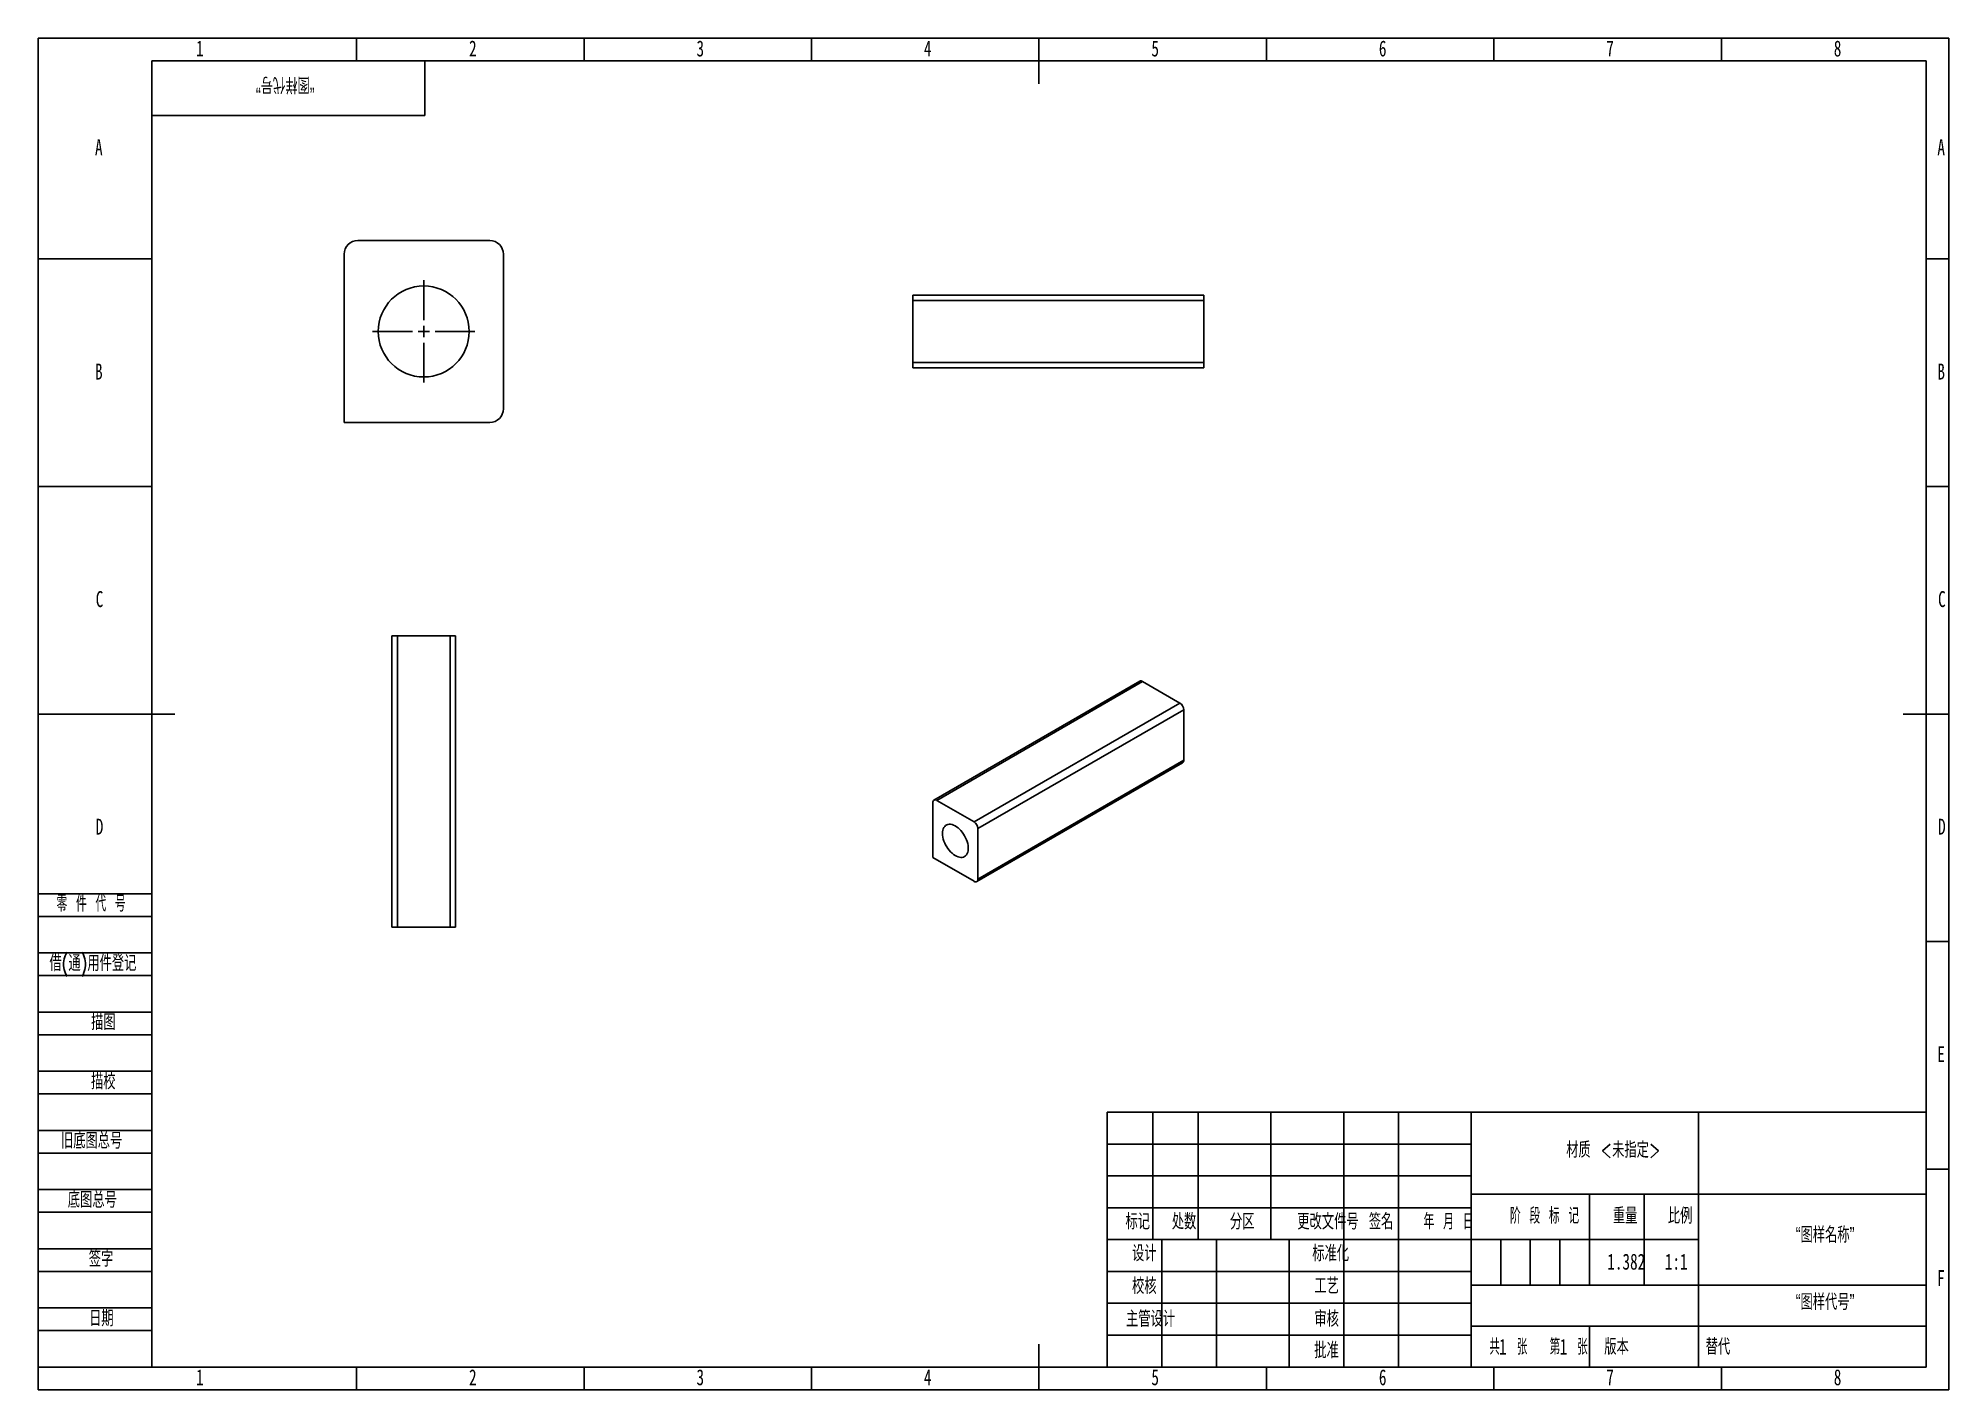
# Model space of a CAD drawing. Header units: millimetres. Extents: x 0 to 420, y 0 to 297.
import ezdxf

# ---------------------------------------------------------------- set-up
doc = ezdxf.new("R2010")
doc.units = ezdxf.units.MM
for name, color, linetype in [('10', 7, 'Continuous'), ('5', 7, 'Continuous'), ('9', 7, 'Continuous'), ('SLD-0', 7, 'Continuous')]:
    doc.layers.add(name, color=color, linetype=linetype)
doc.styles.add('SLDTEXTSTYLE0', font='TXT', dxfattribs={"width": 0.7, "bigfont": 'bigfont'})
doc.styles.add('SLDTEXTSTYLE1', font='TXT', dxfattribs={"width": 0.62, "bigfont": 'bigfont'})
doc.styles.add('SLDTEXTSTYLE2', font='TXT', dxfattribs={"width": 0.614286, "bigfont": 'bigfont'})
doc.styles.add('SLDTEXTSTYLE3', font='TXT', dxfattribs={"width": 0.6, "bigfont": 'bigfont'})
doc.styles.add('SLDTEXTSTYLE4', font='TXT', dxfattribs={"width": 0.7})

# ---------------------------------------------------------------- blocks, each defined once
blk = doc.blocks.new('SW_CENTERMARKSYMBOL_0')
at = {"layer": '10', "color": 0}
for p, q in [((0, 2.5), (0, 11.25)), ((-2.5, 0), (-11.25, 0)), ((0, 0), (-1.25, 0)), ((0, 0), (0, 1.25)), ((0, 0), (0, -1.25)), ((0, 0), (1.25, 0)), ((2.5, 0), (11.25, 0)), ((0, -2.5), (0, -11.25))]:
    blk.add_line(p, q, dxfattribs=at)

msp = doc.modelspace()

# ---------------------------------------------------------------- linework, layer by layer
at = {"color": 7, "linetype": 'Continuous', "lineweight": 25}
for p, q in [((99.25, 252.56), (70.25, 252.56)), ((67.25, 249.56), (67.25, 212.56)), ((102.25, 215.56), (102.25, 249.56)), ((192.25, 240.56), (256.25, 240.56)), ((192.25, 239.36), (192.25, 240.56)), ((256.25, 240.56), (256.25, 239.36)), ((256.25, 239.36), (192.25, 239.36)), ((192.25, 225.76), (192.25, 239.36)), ((256.25, 225.76), (256.25, 239.36)), ((192.25, 225.76), (256.25, 225.76)), ((192.25, 224.56), (192.25, 225.76)), ((256.25, 224.56), (192.25, 224.56)), ((256.25, 225.76), (256.25, 224.56)), ((67.25, 212.56), (99.25, 212.56)), ((77.75, 101.69), (77.75, 165.69)), ((77.75, 165.69), (78.95, 165.69)), ((78.95, 165.69), (78.95, 101.69)), ((90.55, 165.69), (78.95, 165.69)), ((90.55, 101.69), (90.55, 165.69)), ((90.55, 165.69), (91.75, 165.69)), ((91.75, 165.69), (91.75, 101.69)), ((242.18, 155.71), (196.92, 129.58)), ((242.78, 155.65), (197.52, 129.52)), ((250.98, 150.91), (242.78, 155.65)), ((205.72, 124.79), (250.98, 150.91)), ((251.83, 149.45), (206.57, 123.32)), ((251.83, 138.34), (251.83, 149.45)), ((206.32, 111.67), (251.58, 137.79)), ((206.57, 112.22), (251.83, 138.34)), ((196.67, 129.03), (196.67, 116.95)), ((205.72, 124.79), (197.52, 129.52)), ((206.57, 112.22), (206.57, 123.32)), ((196.67, 116.95), (205.72, 111.73)), ((78.95, 101.69), (77.75, 101.69)), ((90.55, 101.69), (78.95, 101.69)), ((91.75, 101.69), (90.55, 101.69))]:
    msp.add_line(p, q, dxfattribs=at)
at = {"color": 7, "linetype": 'Continuous', "lineweight": 25, "flags": 128}
msp.add_lwpolyline([(198.79, 122.26), (198.81, 122.63), (198.87, 122.98), (198.97, 123.29), (199.11, 123.57), (199.28, 123.8), (199.48, 123.99), (199.71, 124.14), (199.97, 124.23), (200.26, 124.27), (200.56, 124.27), (200.88, 124.21), (201.2, 124.1), (201.54, 123.94), (201.87, 123.73), (202.21, 123.48), (202.53, 123.2), (202.84, 122.87), (203.13, 122.52), (203.4, 122.13), (203.65, 121.73), (203.87, 121.31), (204.06, 120.88), (204.21, 120.45), (204.33, 120.02), (204.41, 119.6), (204.45, 119.19), (204.45, 118.8), (204.41, 118.44), (204.33, 118.11), (204.21, 117.81), (204.06, 117.56), (203.87, 117.35), (203.65, 117.18), (203.4, 117.06), (203.13, 116.99), (202.84, 116.97), (202.53, 117.01), (202.21, 117.09), (201.87, 117.23), (201.54, 117.41), (201.2, 117.64), (200.88, 117.9), (200.56, 118.21), (200.26, 118.55), (199.97, 118.92), (199.71, 119.32), (199.48, 119.73), (199.28, 120.15), (199.11, 120.59), (198.97, 121.02), (198.87, 121.44), (198.81, 121.86), (198.79, 122.26)], dxfattribs=at)
at = {"color": 7, "linetype": 'Continuous', "lineweight": 25}
msp.add_circle((84.75, 232.56), 10, dxfattribs=at)
for centre, radius, start, end in [((70.25, 249.56), 3, 90, 180), ((99.25, 249.56), 3, 0, 90), ((99.25, 215.56), 3, 270, 0), ((242.42, 155.16), 0.604, 54.3824, 114.3071), ((249.98, 149.36), 1.84, 2.6055, 57.3945), ((251.26, 138.27), 0.575, 304.0564, 7.2558), ((197.19, 129.12), 0.524, 50.7967, 189.214), ((204.73, 123.24), 1.84, 2.6055, 57.3945), ((206.06, 112.13), 0.524, 230.7967, 9.214)]:
    msp.add_arc(centre, radius, start, end, dxfattribs=at)
at = {"layer": '10', "color": 7}
for p, q in [((0, 109), (25, 109)), ((0, 104), (25, 104)), ((0, 96), (25, 96)), ((0, 91), (25, 91)), ((0, 83), (25, 83)), ((0, 78), (25, 78)), ((0, 70), (25, 70)), ((0, 65), (25, 65)), ((0, 57), (25, 57)), ((0, 52), (25, 52)), ((235, 54), (315, 54)), ((235, 47), (315, 47)), ((0, 44), (25, 44)), ((0, 39), (25, 39)), ((0, 31), (25, 31)), ((0, 26), (25, 26)), ((0, 18), (25, 18)), ((0, 13), (25, 13))]:
    msp.add_line(p, q, dxfattribs=at)
at = {"layer": '10', "color": 7, "lineweight": 25}
for p, q in [((245, 61), (245, 33)), ((255, 61), (255, 33)), ((271, 61), (271, 33)), ((287, 61), (287, 5)), ((299, 61), (299, 5)), ((315, 61), (315, 5)), ((365, 61), (365, 33)), ((315, 43), (415, 43)), ((340.99, 43), (340.99, 23)), ((353, 43), (353, 23)), ((235, 40), (315, 40)), ((235, 33), (365, 33)), ((247, 33), (247, 5)), ((259, 33), (259, 5)), ((275, 33), (275, 5)), ((365, 33), (365, 5)), ((235, 26), (315, 26)), ((315, 23), (415, 23)), ((235, 19), (315, 19)), ((315, 14), (415, 14)), ((235, 12), (315, 12))]:
    msp.add_line(p, q, dxfattribs=at)
at = {"layer": '5'}
for p, q in [((70, 297), (70, 292)), ((120, 297), (120, 292)), ((170, 297), (170, 292)), ((270, 297), (270, 292)), ((320, 297), (320, 292)), ((370, 297), (370, 292)), ((0, 248.5), (25, 248.5)), ((420, 248.5), (415, 248.5)), ((0, 198.5), (25, 198.5)), ((420, 198.5), (415, 198.5)), ((420, 98.5), (415, 98.5)), ((420, 48.5), (415, 48.5)), ((70, 0), (70, 5)), ((120, 0), (120, 5)), ((170, 0), (170, 5)), ((270, 0), (270, 5)), ((320, 0), (320, 5)), ((370, 0), (370, 5))]:
    msp.add_line(p, q, dxfattribs=at)
at = {"layer": '5', "lineweight": 25}
for p, q in [((220, 297), (220, 287)), ((0, 148.5), (30, 148.5)), ((420, 148.5), (410, 148.5)), ((220, 0), (220, 10))]:
    msp.add_line(p, q, dxfattribs=at)
at = {"layer": '5', "color": 7, "lineweight": 25}
for p, q in [((415, 292), (25, 292)), ((25, 292), (25, 5)), ((85, 280), (85, 292)), ((415, 5), (415, 292)), ((25, 280), (85, 280)), ((235, 61), (415, 61)), ((235, 61), (235, 5)), ((0, 5), (415, 5))]:
    msp.add_line(p, q, dxfattribs=at)
at = {"layer": '9', "color": 7}
for p, q in [((420, 297), (0, 297)), ((0, 297), (0, 0)), ((420, 148.5), (420, 297)), ((420, 0), (420, 148.5)), ((0, 0), (420, 0))]:
    msp.add_line(p, q, dxfattribs=at)
at = {"layer": 'SLD-0'}
for p, q in [((321.5, 33), (321.5, 23)), ((328, 33), (328, 23)), ((334.5, 33), (334.5, 23))]:
    msp.add_line(p, q, dxfattribs=at)
at = {"layer": 'SLD-0', "lineweight": 25}
msp.add_line((340.99, 14), (340.99, 5), dxfattribs=at)

# ---------------------------------------------------------------- block references
at = {"layer": '10'}
msp.add_blockref('SW_CENTERMARKSYMBOL_0', (84.75, 232.56), dxfattribs=at)

# ---------------------------------------------------------------- texts
at = {"layer": '10', "char_height": 3.5}
for s, insert, attachment_point, style in [('1', (35.54, 296.5), 2, 'SLDTEXTSTYLE4'), ('2', (95.54, 296.5), 2, 'SLDTEXTSTYLE4'), ('3', (145.54, 296.5), 2, 'SLDTEXTSTYLE4'), ('4', (195.54, 296.5), 2, 'SLDTEXTSTYLE4'), ('5', (245.54, 296.5), 2, 'SLDTEXTSTYLE4'), ('6', (295.55, 296.5), 2, 'SLDTEXTSTYLE4'), ('7', (345.55, 296.5), 2, 'SLDTEXTSTYLE4'), ('8', (395.55, 296.5), 2, 'SLDTEXTSTYLE4'), ('A', (13.32, 274.79), 2, 'SLDTEXTSTYLE4'), ('A', (418.32, 274.79), 2, 'SLDTEXTSTYLE4'), ('B', (13.32, 225.5), 2, 'SLDTEXTSTYLE4'), ('B', (418.32, 225.5), 2, 'SLDTEXTSTYLE4'), ('C', (13.48, 175.5), 2, 'SLDTEXTSTYLE4'), ('C', (418.48, 175.5), 2, 'SLDTEXTSTYLE4'), ('D', (13.48, 125.5), 2, 'SLDTEXTSTYLE4'), ('D', (418.48, 125.5), 2, 'SLDTEXTSTYLE4'), ('E', (418.32, 75.5), 2, 'SLDTEXTSTYLE4'), ('材质 <未指定>', (346.24, 54.48), 2, 'SLDTEXTSTYLE0'), ('“图样名称”', (392.8, 35.79), 2, 'SLDTEXTSTYLE0'), ('1.382', (349.1, 29.9), 2, 'SLDTEXTSTYLE4'), ('1:1', (360.08, 29.9), 2, 'SLDTEXTSTYLE4'), ('F', (418.28, 26.29), 2, 'SLDTEXTSTYLE4'), ('“图样代号”', (392.8, 21.05), 2, 'SLDTEXTSTYLE0'), ('1', (321.14, 11.2), 1, 'SLDTEXTSTYLE4'), ('1', (334.48, 11.2), 1, 'SLDTEXTSTYLE4'), ('1', (35.54, 4.5), 2, 'SLDTEXTSTYLE4'), ('2', (95.54, 4.5), 2, 'SLDTEXTSTYLE4'), ('3', (145.54, 4.5), 2, 'SLDTEXTSTYLE4'), ('4', (195.54, 4.5), 2, 'SLDTEXTSTYLE4'), ('5', (245.54, 4.5), 2, 'SLDTEXTSTYLE4'), ('6', (295.55, 4.5), 2, 'SLDTEXTSTYLE4'), ('7', (345.55, 4.5), 2, 'SLDTEXTSTYLE4'), ('8', (395.55, 4.5), 2, 'SLDTEXTSTYLE4')]:
    msp.add_mtext(s, dxfattribs=dict(at, insert=insert, attachment_point=attachment_point, style=style))
at = {"layer": '10', "color": 7, "char_height": 3.5}
for s, insert, attachment_point, style in [('零 件 代 号', (4.02, 108.59), 1, 'SLDTEXTSTYLE2'), ('借(通)用件登记', (2.47, 95.5), 1, 'SLDTEXTSTYLE0'), ('描图', (14.33, 82.55), 2, 'SLDTEXTSTYLE0'), ('描校', (14.3, 69.52), 2, 'SLDTEXTSTYLE0'), ('旧底图总号', (5, 56.49), 1, 'SLDTEXTSTYLE0'), ('底图总号', (6.5, 43.49), 1, 'SLDTEXTSTYLE0'), ('标记', (241.71, 38.72), 2, 'SLDTEXTSTYLE0'), ('处数', (251.89, 38.72), 2, 'SLDTEXTSTYLE0'), ('分区', (264.68, 38.72), 2, 'SLDTEXTSTYLE0'), ('更改文件号', (283.53, 38.72), 2, 'SLDTEXTSTYLE0'), ('签名', (295.19, 38.72), 2, 'SLDTEXTSTYLE0'), ('年 月 日', (310.04, 38.72), 2, 'SLDTEXTSTYLE1'), ('阶 段 标 记', (331.13, 39.99), 2, 'SLDTEXTSTYLE2'), ('重量', (348.85, 39.99), 2, 'SLDTEXTSTYLE0'), ('比例', (360.94, 39.99), 2, 'SLDTEXTSTYLE0'), ('签字', (13.8, 30.54), 2, 'SLDTEXTSTYLE0'), ('设计', (243.15, 31.73), 2, 'SLDTEXTSTYLE0'), ('标准化', (284.12, 31.73), 2, 'SLDTEXTSTYLE0'), ('校核', (243.15, 24.56), 2, 'SLDTEXTSTYLE0'), ('工艺', (283.24, 24.6), 2, 'SLDTEXTSTYLE0'), ('日期', (13.88, 17.44), 2, 'SLDTEXTSTYLE0'), ('主管设计', (244.53, 17.33), 2, 'SLDTEXTSTYLE0'), ('审核', (283.23, 17.33), 2, 'SLDTEXTSTYLE0'), ('批准', (283.22, 10.44), 2, 'SLDTEXTSTYLE0'), ('共  张', (323.18, 11.2), 2, 'SLDTEXTSTYLE3'), ('第  张', (336.44, 11.2), 2, 'SLDTEXTSTYLE3'), ('版本', (346.96, 11.2), 2, 'SLDTEXTSTYLE0')]:
    msp.add_mtext(s, dxfattribs=dict(at, insert=insert, attachment_point=attachment_point, style=style))
at = {"layer": 'SLD-0', "insert": (54.31, 285.02), "char_height": 3.5, "attachment_point": 2, "rotation": 180, "style": 'SLDTEXTSTYLE0'}
msp.add_mtext('“图样代号”', dxfattribs=at)
at = {"layer": 'SLD-0', "insert": (366.56, 11.2), "char_height": 3.5, "attachment_point": 1, "style": 'SLDTEXTSTYLE0'}
msp.add_mtext('替代', dxfattribs=at)

doc.saveas('drawing.dxf')
